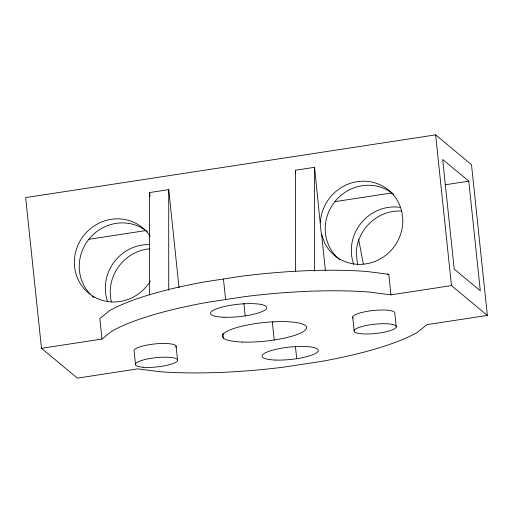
<?xml version="1.0" encoding="UTF-8"?>
<svg xmlns="http://www.w3.org/2000/svg" width="513" height="513" viewBox="0 0 513 513"><rect width="100%" height="100%" fill="white"/><g stroke="black" fill="none" stroke-linecap="round" stroke-linejoin="round"><path stroke-width="0.77" d="M149.591 294.847L149.604 192.555L168.726 189.618L179.043 287.774M168.719 290.313L168.726 189.618M295.411 271.73L295.424 170.233L314.559 167.315L321.26 233.447L324.889 243.489A42.367 40.418 -50.3 0 0 391.81 249.581A42.367 40.418 -50.3 0 0 377.523 183.737A42.367 40.418 -50.3 0 0 320.381 222.687M314.546 271.21L314.559 167.315M41.489 348.321L101.997 339.061L111.494 331.385A169.482 37.263 -6 0 1 206.47 302.484L244.624 296.649A169.482 37.263 -6 0 1 368.815 292.012L390.964 294.853L451.472 285.6L487.35 315.405L426.842 324.665L417.351 332.341A169.482 37.263 -6 0 1 322.369 361.242L284.221 367.077A169.482 37.263 -6 0 1 160.03 371.713L137.875 368.873L77.373 378.132L41.489 348.321L25.65 197.595L435.627 134.868L471.511 164.679L487.35 315.405M101.997 339.061L99.836 318.509L109.333 310.833A169.482 37.263 -6 0 1 204.309 281.932L242.463 276.09A169.482 37.263 -6 0 1 366.654 271.46L388.803 274.301L390.964 294.853M88.871 239.289L145.859 230.574M335.021 201.635L392.003 192.914M445.034 184.802L468.773 181.166L480.296 290.788L454.204 269.107L442.681 159.492L468.773 181.166M387.238 274.538L388.803 274.301M357.49 264.227L356.259 252.492A42.367 40.418 -50.3 0 1 401.73 211.074M358.651 239.603L363.371 263.99M435.627 134.868L451.472 285.6M396.248 326.922A21.187 4.655 -6 0 0 365.397 325.672A21.187 4.655 -6 0 0 363.922 333.925A21.187 4.655 -6 0 0 396.248 326.922L394.805 313.219A21.187 4.655 -6 0 0 371.842 310.666A21.187 4.655 -6 0 0 353.188 318.22M352.694 317.053L354.13 330.757M321.613 234.415L325.377 270.248M295.424 170.233L295.751 173.4M295.462 346.833L296.706 358.69M272.294 321.811L274.205 339.991M243.855 303.228L245.182 315.88M223.45 279.066L225.611 299.618M222.924 333.392L223.424 338.138M176.068 346.038L177.511 359.741M149.604 192.555L150.014 196.511M135.56 364.846L134.117 351.142A21.187 4.655 -6 0 1 155.805 343.838A21.187 4.655 -6 0 1 175.882 347.282M353.733 264.349A42.367 40.418 -50.3 0 1 361.344 222.828A42.367 40.418 -50.3 0 1 400.666 207.419M339.792 259.777A42.367 40.418 -50.3 0 1 335.252 201.147A42.367 40.418 -50.3 0 1 393.689 194.395M150.412 280.983A42.367 40.418 -50.3 0 1 88.775 293.237A42.367 40.418 -50.3 0 1 88.39 230.452A42.367 40.418 -50.3 0 1 150.136 236.16M94.052 297.611A42.367 40.418 -50.3 0 1 92.314 296.148M90.16 294.064A42.367 40.418 -50.3 0 1 90.859 236.955A42.367 40.418 -50.3 0 1 147.455 231.818M107.595 301.567A42.367 40.418 -50.3 0 1 149.751 244.592M111.404 301.977A42.367 40.418 -50.3 0 1 150.046 248.773M242.348 342.049A42.367 9.317 -6 0 0 306.556 327.91A42.367 9.317 -6 0 0 244.361 325.633A42.367 9.317 -6 0 0 242.348 342.049M275.468 360.055A28.247 6.207 -6 0 0 318.272 350.629A28.247 6.207 -6 0 0 276.808 349.116A28.247 6.207 -6 0 0 275.468 360.055M223.944 317.246A28.247 6.207 -6 0 0 266.747 307.819A28.247 6.207 -6 0 0 225.284 306.306A28.247 6.207 -6 0 0 223.944 317.246M143.146 367.244A21.187 4.655 -6 0 0 177.325 360.979A21.187 4.655 -6 0 0 149.129 358.651A21.187 4.655 -6 0 0 143.146 367.244"/></g></svg>
